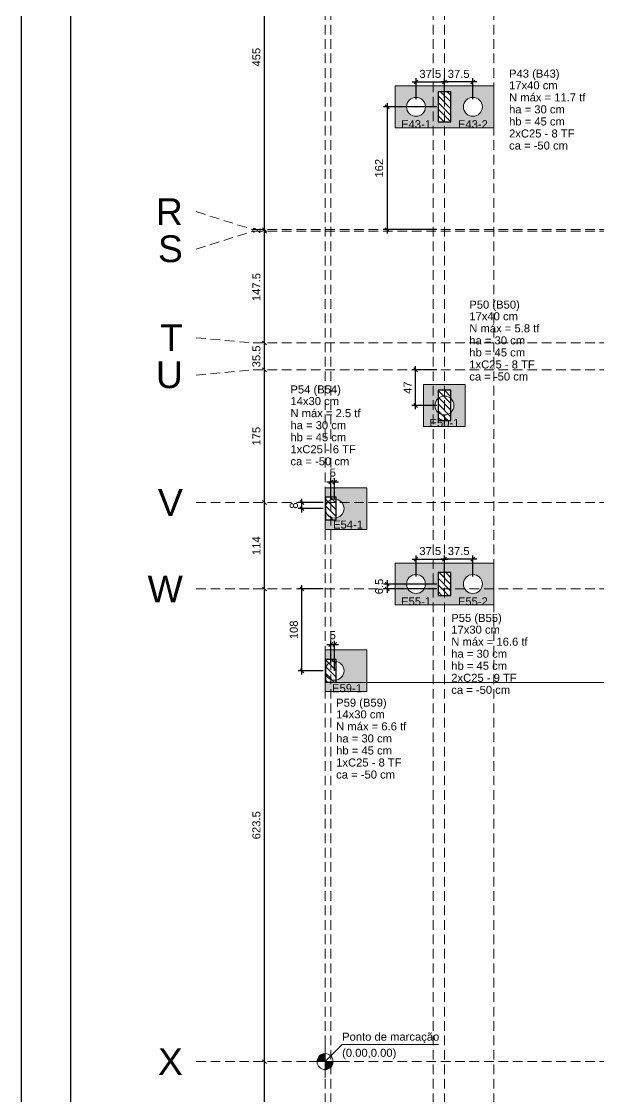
# Model space of a CAD drawing. Header units: millimetres. Extents: x -34 to 951, y -76 to 463.
# Drawn here: x -34.08 to -18.86, y -54.85 to -26.48 of the extents above; entities that cross this region are included whole.
import ezdxf

# ---------------------------------------------------------------- set-up
doc = ezdxf.new("R2010")
doc.units = ezdxf.units.MM
doc.header["$MEASUREMENT"] = 0
doc.linetypes.add('DASHED', pattern=[1.905, 1.27, -0.635])
doc.linetypes.add('NULL', pattern=[0])
for name, color, linetype, lineweight in [('LC-Cotas', 7, 'Continuous', 5), ('LC-Eixos', 7, 'DASHED', 5), ('LC-Estacas dos blocos', 252, 'Continuous', 5), ('LC-Hachuras dos blocos', 43, 'Continuous', 5), ('LC-Hachuras dos pilares', 9, 'Continuous', 5), ('LC-Seção das fundações', 7, 'Continuous', 5), ('LC-Seção dos pilares', 4, 'Continuous', 30), ('LC-Textos', 7, 'Continuous', 20)]:
    doc.layers.add(name, color=color, linetype=linetype, lineweight=lineweight)
doc.styles.add('Arial', font='arial.ttf')
doc.dimstyles.new('UM_50.000000', dxfattribs={"dimtxt": 0.18, "dimasz": 0.1, "dimexe": 0.1, "dimexo": 0.2, "dimgap": 0, "dimtad": 1, "dimtih": 1, "dimtoh": 1, "dimdec": 1, "dimlfac": 50, "dimzin": 0, "dimdsep": 46, "dimtxsty": 'Standard', "dimcen": 0.09, "dimdle": 0.1, "dimadec": 1, "dimazin": 2, "dimtfac": 1, "dimtdec": 4, "dimtofl": 0, "dimtmove": 0, "dimatfit": 3, "dimfxl": 1, "dimtolj": 1, "dimarcsym": 0})
pattern_1 = [(135, (-26.0734, -53.92581), (-0.08838835, -0.08838835), [])]

# ---------------------------------------------------------------- blocks, each defined once
blk = doc.blocks.new('_Oblique')
at = {"color": 0, "linetype": 'ByBlock', "lineweight": -2}
blk.add_line((-0.5, -0.5), (0.5, 0.5), dxfattribs=at)
blk = doc.blocks.new('*D25')
at = {"layer": 'Defpoints', "color": 0, "transparency": 16777216}
for p in [(-22.923, -28.736), (-24.435, -31.976), (-22.923, -31.976)]:
    blk.add_point(p, dxfattribs=at)
at = {"layer": 'LC-Cotas', "color": 0, "lineweight": -2, "transparency": 16777216}
for p, q in [((-24.435, -28.636), (-24.435, -32.076)), ((-23.123, -28.736), (-24.535, -28.736)), ((-23.123, -31.976), (-24.535, -31.976))]:
    blk.add_line(p, q, dxfattribs=at)
at = {"layer": 'LC-Cotas', "color": 0, "lineweight": -2, "transparency": 16777216, "xscale": 0.1, "yscale": 0.1, "zscale": 0.1}
for p, rotation in [((-24.435, -28.736), 90), ((-24.435, -31.976), 270)]:
    blk.add_blockref('_Oblique', p, dxfattribs=dict(at, rotation=rotation))
at = {"layer": 'LC-Cotas', "color": 7, "transparency": 16777216, "insert": (-24.647, -30.356), "char_height": 0.2118, "attachment_point": 5, "rotation": 90, "style": 'Arial'}
blk.add_mtext('\\A1;162', dxfattribs=at)
blk = doc.blocks.new('*D30')
at = {"layer": 'Defpoints', "color": 0, "transparency": 16777216}
for p in [(-23.685, -35.676), (-22.923, -35.676), (-22.923, -36.616)]:
    blk.add_point(p, dxfattribs=at)
at = {"layer": 'LC-Cotas', "color": 0, "lineweight": -2, "transparency": 16777216}
for p, q in [((-23.123, -35.676), (-23.785, -35.676)), ((-23.685, -36.716), (-23.685, -35.576)), ((-23.123, -36.616), (-23.785, -36.616))]:
    blk.add_line(p, q, dxfattribs=at)
at = {"layer": 'LC-Cotas', "color": 0, "lineweight": -2, "transparency": 16777216, "xscale": 0.1, "yscale": 0.1, "zscale": 0.1}
for p, rotation in [((-23.685, -35.676), 90), ((-23.685, -36.616), 270)]:
    blk.add_blockref('_Oblique', p, dxfattribs=dict(at, rotation=rotation))
at = {"layer": 'LC-Cotas', "color": 7, "transparency": 16777216, "insert": (-23.897, -36.146), "char_height": 0.2118, "attachment_point": 5, "rotation": 90, "style": 'Arial'}
blk.add_mtext('\\A1;47', dxfattribs=at)
blk = doc.blocks.new('*D33')
at = {"layer": 'Defpoints', "color": 0, "transparency": 16777216}
for p in [(-26.685, -39.176), (-25.923, -39.176), (-25.923, -39.336)]:
    blk.add_point(p, dxfattribs=at)
at = {"layer": 'LC-Cotas', "color": 0, "lineweight": -2, "transparency": 16777216}
for p, q in [((-26.685, -39.436), (-26.685, -39.076)), ((-26.123, -39.176), (-26.785, -39.176)), ((-26.123, -39.336), (-26.785, -39.336))]:
    blk.add_line(p, q, dxfattribs=at)
at = {"layer": 'LC-Cotas', "color": 0, "lineweight": -2, "transparency": 16777216, "xscale": 0.1, "yscale": 0.1, "zscale": 0.1}
for p, rotation in [((-26.685, -39.176), 90), ((-26.685, -39.336), 270)]:
    blk.add_blockref('_Oblique', p, dxfattribs=dict(at, rotation=rotation))
at = {"layer": 'LC-Cotas', "color": 7, "transparency": 16777216, "insert": (-26.897, -39.256), "char_height": 0.2118, "attachment_point": 5, "rotation": 90, "style": 'Arial'}
blk.add_mtext('\\A1;8', dxfattribs=at)
blk = doc.blocks.new('*D34')
at = {"layer": 'Defpoints', "color": 0, "transparency": 16777216}
for p in [(-22.923, -41.326), (-24.435, -41.456), (-22.923, -41.456)]:
    blk.add_point(p, dxfattribs=at)
at = {"layer": 'LC-Cotas', "color": 0, "lineweight": -2, "transparency": 16777216}
for p, q in [((-23.123, -41.326), (-24.535, -41.326)), ((-24.435, -41.226), (-24.435, -41.556)), ((-23.123, -41.456), (-24.535, -41.456))]:
    blk.add_line(p, q, dxfattribs=at)
at = {"layer": 'LC-Cotas', "color": 0, "lineweight": -2, "transparency": 16777216, "xscale": 0.1, "yscale": 0.1, "zscale": 0.1}
for p, rotation in [((-24.435, -41.326), 90), ((-24.435, -41.456), 270)]:
    blk.add_blockref('_Oblique', p, dxfattribs=dict(at, rotation=rotation))
at = {"layer": 'LC-Cotas', "color": 7, "transparency": 16777216, "insert": (-24.647, -41.391), "char_height": 0.2118, "attachment_point": 5, "rotation": 90, "style": 'Arial'}
blk.add_mtext('\\A1;6.5', dxfattribs=at)
blk = doc.blocks.new('*D37')
at = {"layer": 'Defpoints', "color": 0, "transparency": 16777216}
for p in [(-26.685, -41.456), (-25.923, -41.456), (-25.923, -43.616)]:
    blk.add_point(p, dxfattribs=at)
at = {"layer": 'LC-Cotas', "color": 0, "lineweight": -2, "transparency": 16777216}
for p, q in [((-26.685, -43.716), (-26.685, -41.356)), ((-26.123, -41.456), (-26.785, -41.456)), ((-26.123, -43.616), (-26.785, -43.616))]:
    blk.add_line(p, q, dxfattribs=at)
at = {"layer": 'LC-Cotas', "color": 0, "lineweight": -2, "transparency": 16777216, "xscale": 0.1, "yscale": 0.1, "zscale": 0.1}
for p, rotation in [((-26.685, -41.456), 90), ((-26.685, -43.616), 270)]:
    blk.add_blockref('_Oblique', p, dxfattribs=dict(at, rotation=rotation))
at = {"layer": 'LC-Cotas', "color": 7, "transparency": 16777216, "insert": (-26.897, -42.536), "char_height": 0.2118, "attachment_point": 5, "rotation": 90, "style": 'Arial'}
blk.add_mtext('\\A1;108', dxfattribs=at)
blk = doc.blocks.new('*D65')
at = {"layer": 'Defpoints', "color": 0, "transparency": 16777216}
for p in [(-27.673, -53.926), (-27.673, -53.926), (-27.673, -61.926)]:
    blk.add_point(p, dxfattribs=at)
at = {"layer": 'LC-Cotas', "color": 0, "lineweight": -2, "transparency": 16777216}
blk.add_line((-27.673, -62.026), (-27.673, -53.826), dxfattribs=at)
at = {"layer": 'LC-Cotas', "color": 0, "lineweight": -2, "transparency": 16777216, "xscale": 0.1, "yscale": 0.1, "zscale": 0.1}
for p, rotation in [((-27.673, -53.926), 90), ((-27.673, -61.926), 270)]:
    blk.add_blockref('_Oblique', p, dxfattribs=dict(at, rotation=rotation))
at = {"layer": 'LC-Cotas', "color": 7, "transparency": 16777216, "insert": (-27.885, -57.926), "char_height": 0.2118, "attachment_point": 5, "rotation": 90, "style": 'Arial'}
blk.add_mtext('\\A1;400', dxfattribs=at)
blk = doc.blocks.new('*D66')
at = {"layer": 'Defpoints', "color": 0, "transparency": 16777216}
for p in [(-27.673, -41.456), (-27.673, -41.456), (-27.673, -53.926)]:
    blk.add_point(p, dxfattribs=at)
at = {"layer": 'LC-Cotas', "color": 0, "lineweight": -2, "transparency": 16777216}
blk.add_line((-27.673, -54.026), (-27.673, -41.356), dxfattribs=at)
at = {"layer": 'LC-Cotas', "color": 0, "lineweight": -2, "transparency": 16777216, "xscale": 0.1, "yscale": 0.1, "zscale": 0.1}
for p, rotation in [((-27.673, -41.456), 90), ((-27.673, -53.926), 270)]:
    blk.add_blockref('_Oblique', p, dxfattribs=dict(at, rotation=rotation))
at = {"layer": 'LC-Cotas', "color": 7, "transparency": 16777216, "insert": (-27.885, -47.691), "char_height": 0.2118, "attachment_point": 5, "rotation": 90, "style": 'Arial'}
blk.add_mtext('\\A1;623.5', dxfattribs=at)
blk = doc.blocks.new('*D67')
at = {"layer": 'Defpoints', "color": 0, "transparency": 16777216}
for p in [(-27.673, -39.176), (-27.673, -39.176), (-27.673, -41.456)]:
    blk.add_point(p, dxfattribs=at)
at = {"layer": 'LC-Cotas', "color": 0, "lineweight": -2, "transparency": 16777216}
blk.add_line((-27.673, -41.556), (-27.673, -39.076), dxfattribs=at)
at = {"layer": 'LC-Cotas', "color": 0, "lineweight": -2, "transparency": 16777216, "xscale": 0.1, "yscale": 0.1, "zscale": 0.1}
for p, rotation in [((-27.673, -39.176), 90), ((-27.673, -41.456), 270)]:
    blk.add_blockref('_Oblique', p, dxfattribs=dict(at, rotation=rotation))
at = {"layer": 'LC-Cotas', "color": 7, "transparency": 16777216, "insert": (-27.885, -40.316), "char_height": 0.2118, "attachment_point": 5, "rotation": 90, "style": 'Arial'}
blk.add_mtext('\\A1;114', dxfattribs=at)
blk = doc.blocks.new('*D68')
at = {"layer": 'Defpoints', "color": 0, "transparency": 16777216}
for p in [(-27.673, -35.676), (-27.673, -35.676), (-27.673, -39.176)]:
    blk.add_point(p, dxfattribs=at)
at = {"layer": 'LC-Cotas', "color": 0, "lineweight": -2, "transparency": 16777216}
blk.add_line((-27.673, -39.276), (-27.673, -35.576), dxfattribs=at)
at = {"layer": 'LC-Cotas', "color": 0, "lineweight": -2, "transparency": 16777216, "xscale": 0.1, "yscale": 0.1, "zscale": 0.1}
for p, rotation in [((-27.673, -35.676), 90), ((-27.673, -39.176), 270)]:
    blk.add_blockref('_Oblique', p, dxfattribs=dict(at, rotation=rotation))
at = {"layer": 'LC-Cotas', "color": 7, "transparency": 16777216, "insert": (-27.885, -37.426), "char_height": 0.2118, "attachment_point": 5, "rotation": 90, "style": 'Arial'}
blk.add_mtext('\\A1;175', dxfattribs=at)
blk = doc.blocks.new('*D69')
at = {"layer": 'Defpoints', "color": 0, "transparency": 16777216}
for p in [(-27.673, -34.966), (-27.673, -34.966), (-27.673, -35.676)]:
    blk.add_point(p, dxfattribs=at)
at = {"layer": 'LC-Cotas', "color": 0, "lineweight": -2, "transparency": 16777216}
blk.add_line((-27.673, -35.776), (-27.673, -34.866), dxfattribs=at)
at = {"layer": 'LC-Cotas', "color": 0, "lineweight": -2, "transparency": 16777216, "xscale": 0.1, "yscale": 0.1, "zscale": 0.1}
for p, rotation in [((-27.673, -34.966), 90), ((-27.673, -35.676), 270)]:
    blk.add_blockref('_Oblique', p, dxfattribs=dict(at, rotation=rotation))
at = {"layer": 'LC-Cotas', "color": 7, "transparency": 16777216, "insert": (-27.885, -35.321), "char_height": 0.2118, "attachment_point": 5, "rotation": 90, "style": 'Arial'}
blk.add_mtext('\\A1;35.5', dxfattribs=at)
blk = doc.blocks.new('*D70')
at = {"layer": 'Defpoints', "color": 0, "transparency": 16777216}
for p in [(-27.673, -32.016), (-27.673, -32.016), (-27.673, -34.966)]:
    blk.add_point(p, dxfattribs=at)
at = {"layer": 'LC-Cotas', "color": 0, "lineweight": -2, "transparency": 16777216}
blk.add_line((-27.673, -35.066), (-27.673, -31.916), dxfattribs=at)
at = {"layer": 'LC-Cotas', "color": 0, "lineweight": -2, "transparency": 16777216, "xscale": 0.1, "yscale": 0.1, "zscale": 0.1}
for p, rotation in [((-27.673, -32.016), 90), ((-27.673, -34.966), 270)]:
    blk.add_blockref('_Oblique', p, dxfattribs=dict(at, rotation=rotation))
at = {"layer": 'LC-Cotas', "color": 7, "transparency": 16777216, "insert": (-27.885, -33.491), "char_height": 0.2118, "attachment_point": 5, "rotation": 90, "style": 'Arial'}
blk.add_mtext('\\A1;147.5', dxfattribs=at)
blk = doc.blocks.new('*D71')
at = {"layer": 'Defpoints', "color": 0, "transparency": 16777216}
for p in [(-27.673, -31.976), (-27.673, -31.976), (-27.673, -32.016)]:
    blk.add_point(p, dxfattribs=at)
at = {"layer": 'LC-Cotas', "color": 0, "lineweight": -2, "transparency": 16777216}
blk.add_line((-27.673, -32.116), (-27.673, -31.876), dxfattribs=at)
at = {"layer": 'LC-Cotas', "color": 0, "lineweight": -2, "transparency": 16777216, "xscale": 0.1, "yscale": 0.1, "zscale": 0.1}
for p, rotation in [((-27.673, -31.976), 90), ((-27.673, -32.016), 270)]:
    blk.add_blockref('_Oblique', p, dxfattribs=dict(at, rotation=rotation))
at = {"layer": 'LC-Cotas', "color": 7, "transparency": 16777216, "insert": (-27.885, -31.996), "char_height": 0.2118, "attachment_point": 5, "rotation": 90, "style": 'Arial'}
blk.add_mtext('\\A1;2', dxfattribs=at)
blk = doc.blocks.new('*D72')
at = {"layer": 'Defpoints', "color": 0, "transparency": 16777216}
for p in [(-27.673, -22.876), (-27.673, -22.876), (-27.673, -31.976)]:
    blk.add_point(p, dxfattribs=at)
at = {"layer": 'LC-Cotas', "color": 0, "lineweight": -2, "transparency": 16777216}
blk.add_line((-27.673, -32.076), (-27.673, -22.776), dxfattribs=at)
at = {"layer": 'LC-Cotas', "color": 0, "lineweight": -2, "transparency": 16777216, "xscale": 0.1, "yscale": 0.1, "zscale": 0.1}
for p, rotation in [((-27.673, -22.876), 90), ((-27.673, -31.976), 270)]:
    blk.add_blockref('_Oblique', p, dxfattribs=dict(at, rotation=rotation))
at = {"layer": 'LC-Cotas', "color": 7, "transparency": 16777216, "insert": (-27.885, -27.426), "char_height": 0.2118, "attachment_point": 5, "rotation": 90, "style": 'Arial'}
blk.add_mtext('\\A1;455', dxfattribs=at)
blk = doc.blocks.new('*D148')
at = {"layer": 'Defpoints', "color": 0, "transparency": 16777216}
for p in [(-22.923, -28.08), (-23.673, -28.736), (-22.923, -28.736)]:
    blk.add_point(p, dxfattribs=at)
at = {"layer": 'LC-Cotas', "color": 0, "lineweight": -2, "transparency": 16777216}
for p, q in [((-23.673, -28.536), (-23.673, -27.98)), ((-22.923, -28.536), (-22.923, -27.98)), ((-23.773, -28.08), (-22.823, -28.08))]:
    blk.add_line(p, q, dxfattribs=at)
at = {"layer": 'LC-Cotas', "color": 0, "lineweight": -2, "transparency": 16777216, "xscale": 0.1, "yscale": 0.1, "zscale": 0.1, "rotation": 180}
blk.add_blockref('_Oblique', (-23.673, -28.08), dxfattribs=at)
at = {"layer": 'LC-Cotas', "color": 0, "lineweight": -2, "transparency": 16777216, "xscale": 0.1, "yscale": 0.1, "zscale": 0.1}
blk.add_blockref('_Oblique', (-22.923, -28.08), dxfattribs=at)
at = {"layer": 'LC-Cotas', "color": 7, "transparency": 16777216, "insert": (-23.298, -27.868), "char_height": 0.2118, "attachment_point": 5, "rotation": 0.0057, "style": 'Arial'}
blk.add_mtext('\\A1;37.5', dxfattribs=at)
blk = doc.blocks.new('*D149')
at = {"layer": 'Defpoints', "color": 0, "transparency": 16777216}
for p in [(-22.923, -28.08), (-22.923, -28.736), (-22.173, -28.736)]:
    blk.add_point(p, dxfattribs=at)
at = {"layer": 'LC-Cotas', "color": 0, "lineweight": -2, "transparency": 16777216}
for p, q in [((-22.923, -28.536), (-22.923, -27.98)), ((-22.173, -28.536), (-22.173, -27.98)), ((-22.073, -28.08), (-23.023, -28.08))]:
    blk.add_line(p, q, dxfattribs=at)
at = {"layer": 'LC-Cotas', "color": 0, "lineweight": -2, "transparency": 16777216, "xscale": 0.1, "yscale": 0.1, "zscale": 0.1, "rotation": 180}
blk.add_blockref('_Oblique', (-22.923, -28.08), dxfattribs=at)
at = {"layer": 'LC-Cotas', "color": 0, "lineweight": -2, "transparency": 16777216, "xscale": 0.1, "yscale": 0.1, "zscale": 0.1}
blk.add_blockref('_Oblique', (-22.173, -28.08), dxfattribs=at)
at = {"layer": 'LC-Cotas', "color": 7, "transparency": 16777216, "insert": (-22.548, -27.868), "char_height": 0.2118, "attachment_point": 5, "rotation": 0.0057, "style": 'Arial'}
blk.add_mtext('\\A1;37.5', dxfattribs=at)
blk = doc.blocks.new('*D162')
at = {"layer": 'Defpoints', "color": 0, "transparency": 16777216}
for p in [(-22.923, -40.67), (-23.673, -41.326), (-22.923, -41.326)]:
    blk.add_point(p, dxfattribs=at)
at = {"layer": 'LC-Cotas', "color": 0, "lineweight": -2, "transparency": 16777216}
for p, q in [((-23.773, -40.67), (-22.823, -40.67)), ((-23.673, -41.126), (-23.673, -40.57)), ((-22.923, -41.126), (-22.923, -40.57))]:
    blk.add_line(p, q, dxfattribs=at)
at = {"layer": 'LC-Cotas', "color": 0, "lineweight": -2, "transparency": 16777216, "xscale": 0.1, "yscale": 0.1, "zscale": 0.1, "rotation": 180}
blk.add_blockref('_Oblique', (-23.673, -40.67), dxfattribs=at)
at = {"layer": 'LC-Cotas', "color": 0, "lineweight": -2, "transparency": 16777216, "xscale": 0.1, "yscale": 0.1, "zscale": 0.1}
blk.add_blockref('_Oblique', (-22.923, -40.67), dxfattribs=at)
at = {"layer": 'LC-Cotas', "color": 7, "transparency": 16777216, "insert": (-23.298, -40.458), "char_height": 0.2118, "attachment_point": 5, "rotation": 0.0057, "style": 'Arial'}
blk.add_mtext('\\A1;37.5', dxfattribs=at)
blk = doc.blocks.new('*D163')
at = {"layer": 'Defpoints', "color": 0, "transparency": 16777216}
for p in [(-22.923, -40.67), (-22.923, -41.326), (-22.173, -41.326)]:
    blk.add_point(p, dxfattribs=at)
at = {"layer": 'LC-Cotas', "color": 0, "lineweight": -2, "transparency": 16777216}
for p, q in [((-22.073, -40.67), (-23.023, -40.67)), ((-22.923, -41.126), (-22.923, -40.57)), ((-22.173, -41.126), (-22.173, -40.57))]:
    blk.add_line(p, q, dxfattribs=at)
at = {"layer": 'LC-Cotas', "color": 0, "lineweight": -2, "transparency": 16777216, "xscale": 0.1, "yscale": 0.1, "zscale": 0.1, "rotation": 180}
blk.add_blockref('_Oblique', (-22.923, -40.67), dxfattribs=at)
at = {"layer": 'LC-Cotas', "color": 0, "lineweight": -2, "transparency": 16777216, "xscale": 0.1, "yscale": 0.1, "zscale": 0.1}
blk.add_blockref('_Oblique', (-22.173, -40.67), dxfattribs=at)
at = {"layer": 'LC-Cotas', "color": 7, "transparency": 16777216, "insert": (-22.548, -40.458), "char_height": 0.2118, "attachment_point": 5, "rotation": 0.0057, "style": 'Arial'}
blk.add_mtext('\\A1;37.5', dxfattribs=at)
blk = doc.blocks.new('*D170')
at = {"layer": 'Defpoints', "color": 0, "transparency": 16777216}
for p in [(-25.823, -42.922), (-25.923, -43.578), (-25.823, -43.578)]:
    blk.add_point(p, dxfattribs=at)
at = {"layer": 'LC-Cotas', "color": 0, "lineweight": -2, "transparency": 16777216}
for p, q in [((-25.923, -43.378), (-25.923, -42.822)), ((-25.823, -43.378), (-25.823, -42.822)), ((-26.023, -42.922), (-25.723, -42.922))]:
    blk.add_line(p, q, dxfattribs=at)
at = {"layer": 'LC-Cotas', "color": 0, "lineweight": -2, "transparency": 16777216, "xscale": 0.1, "yscale": 0.1, "zscale": 0.1, "rotation": 180}
blk.add_blockref('_Oblique', (-25.923, -42.922), dxfattribs=at)
at = {"layer": 'LC-Cotas', "color": 0, "lineweight": -2, "transparency": 16777216, "xscale": 0.1, "yscale": 0.1, "zscale": 0.1}
blk.add_blockref('_Oblique', (-25.823, -42.922), dxfattribs=at)
at = {"layer": 'LC-Cotas', "color": 7, "transparency": 16777216, "insert": (-25.871, -42.677), "char_height": 0.2118, "attachment_point": 5, "rotation": 0.0057, "style": 'Arial'}
blk.add_mtext('\\A1;5', dxfattribs=at)
blk = doc.blocks.new('*D171')
at = {"layer": 'Defpoints', "color": 0, "transparency": 16777216}
for p in [(-25.823, -38.632), (-25.923, -39.288), (-25.823, -39.288)]:
    blk.add_point(p, dxfattribs=at)
at = {"layer": 'LC-Cotas', "color": 0, "lineweight": -2, "transparency": 16777216}
for p, q in [((-25.923, -39.088), (-25.923, -38.532)), ((-25.823, -39.088), (-25.823, -38.532)), ((-26.023, -38.632), (-25.723, -38.632))]:
    blk.add_line(p, q, dxfattribs=at)
at = {"layer": 'LC-Cotas', "color": 0, "lineweight": -2, "transparency": 16777216, "xscale": 0.1, "yscale": 0.1, "zscale": 0.1, "rotation": 180}
blk.add_blockref('_Oblique', (-25.923, -38.632), dxfattribs=at)
at = {"layer": 'LC-Cotas', "color": 0, "lineweight": -2, "transparency": 16777216, "xscale": 0.1, "yscale": 0.1, "zscale": 0.1}
blk.add_blockref('_Oblique', (-25.823, -38.632), dxfattribs=at)
at = {"layer": 'LC-Cotas', "color": 7, "transparency": 16777216, "insert": (-25.871, -38.387), "char_height": 0.2118, "attachment_point": 5, "rotation": 0.0057, "style": 'Arial'}
blk.add_mtext('\\A1;5', dxfattribs=at)

msp = doc.modelspace()

# ---------------------------------------------------------------- hatches: boundary and pattern name
h = msp.add_hatch(color=43)
h.dxf.hatch_style = 1
h.paths.add_polyline_path([(-24.9734, -39.1758), (-25.6313, -39.1758, -0.1753905), (-25.5734, -39.3358, -0.3678942), (-25.7834, -39.5826), (-25.7834, -39.6358), (-25.9234, -39.6358), (-25.9234, -39.8858), (-24.9734, -39.8858)])
h.paths.add_polyline_path([(-25.9234, -39.6358), (-26.0634, -39.6358), (-26.0634, -39.4058, -0.0710678), (-26.0734, -39.3358), (-26.0734, -39.8858), (-25.9234, -39.8858)])
h.paths.add_polyline_path([(-25.9234, -38.7858), (-26.0734, -38.7858), (-26.0734, -39.1758), (-26.0634, -39.1758), (-26.0634, -39.0358), (-25.9234, -39.0358)])
h.paths.add_polyline_path([(-24.9734, -38.7858), (-25.9234, -38.7858), (-25.9234, -39.0358), (-25.7834, -39.0358), (-25.7834, -39.089, -0.1808352), (-25.6313, -39.1758), (-24.9734, -39.1758)])
h.paths.add_polyline_path([(-26.0634, -39.1758), (-26.0734, -39.1758), (-26.0734, -39.3358, -0.0710678), (-26.0634, -39.2658)])
h = msp.add_hatch(color=43)
h.dxf.hatch_style = 1
h.paths.add_polyline_path([(-24.9734, -43.0658), (-25.8234, -43.0658), (-25.8234, -43.3158), (-25.7834, -43.3158), (-25.7834, -43.369, -0.3678942), (-25.5734, -43.6158, -0.3678942), (-25.7834, -43.8626), (-25.7834, -43.9158), (-25.9234, -43.9158), (-25.9234, -43.9258), (-24.9734, -43.9258)])
h.paths.add_polyline_path([(-25.9234, -43.0658), (-26.0734, -43.0658), (-26.0734, -43.6158, -0.0710678), (-26.0634, -43.5458), (-26.0634, -43.3158), (-25.9234, -43.3158)])
h.paths.add_polyline_path([(-25.8234, -43.0658), (-25.9234, -43.0658), (-25.9234, -43.3158), (-25.8234, -43.3158)], flags=17)
h.paths.add_polyline_path([(-24.9734, -43.9258), (-25.9234, -43.9258), (-25.9234, -44.1658), (-24.9734, -44.1658)])
h.paths.add_polyline_path([(-25.9234, -43.9258), (-26.0734, -43.9258), (-26.0734, -44.1658), (-25.9234, -44.1658)])
h.paths.add_polyline_path([(-26.0634, -43.6858, -0.0710678), (-26.0734, -43.6158), (-26.0734, -43.9258), (-25.9234, -43.9258), (-25.9234, -43.9158), (-26.0634, -43.9158)])
at = {"layer": 'LC-Cotas', "linetype": 'Continuous', "ltscale": 0.2}
for points in [[(-26.0734, -53.9258), (-26.2852, -53.9258), (-26.278, -53.871), (-26.2568, -53.8199), (-26.2232, -53.776), (-26.1793, -53.7424), (-26.1282, -53.7212), (-26.0734, -53.714), (-26.0734, -53.9258)], [(-26.0734, -53.9258), (-25.8616, -53.9258), (-25.8688, -53.9806), (-25.89, -54.0317), (-25.9236, -54.0756), (-25.9675, -54.1092), (-26.0186, -54.1304), (-26.0734, -54.1376), (-26.0734, -53.9258)]]:
    msp.add_hatch(color=7, dxfattribs=at).paths.add_polyline_path(points)
at = {"layer": 'LC-Hachuras dos blocos', "linetype": 'Continuous', "ltscale": 0.2}
h = msp.add_hatch(color=43, dxfattribs=at)
h.paths.add_polyline_path([(-24.2234, -28.1858), (-24.2234, -29.2858), (-21.6234, -29.2858), (-21.6234, -28.1858), (-24.2234, -28.1858)])
h.paths.add_polyline_path([(-22.7534, -28.3358), (-23.0934, -28.3358), (-23.0934, -29.1358), (-22.7534, -29.1358), (-22.7534, -28.3358)], flags=0)
h.paths.add_polyline_path([(-23.6087, -28.9773), (-23.5484, -28.9523), (-23.4966, -28.9126), (-23.4569, -28.8608), (-23.4319, -28.8005), (-23.4234, -28.7358), (-23.4319, -28.6711), (-23.4569, -28.6108), (-23.4966, -28.559), (-23.5484, -28.5193), (-23.6087, -28.4943), (-23.6734, -28.4858), (-23.7381, -28.4943), (-23.7984, -28.5193), (-23.8502, -28.559), (-23.8899, -28.6108), (-23.9149, -28.6711), (-23.9234, -28.7358), (-23.9149, -28.8005), (-23.8899, -28.8608), (-23.8502, -28.9126), (-23.7984, -28.9523), (-23.7381, -28.9773), (-23.6734, -28.9858), (-23.6087, -28.9773)], flags=0)
h.paths.add_polyline_path([(-22.1087, -28.9773), (-22.0484, -28.9523), (-21.9966, -28.9126), (-21.9569, -28.8608), (-21.9319, -28.8005), (-21.9234, -28.7358), (-21.9319, -28.6711), (-21.9569, -28.6108), (-21.9966, -28.559), (-22.0484, -28.5193), (-22.1087, -28.4943), (-22.1734, -28.4858), (-22.2381, -28.4943), (-22.2984, -28.5193), (-22.3502, -28.559), (-22.3899, -28.6108), (-22.4149, -28.6711), (-22.4234, -28.7358), (-22.4149, -28.8005), (-22.3899, -28.8608), (-22.3502, -28.9126), (-22.2984, -28.9523), (-22.2381, -28.9773), (-22.1734, -28.9858), (-22.1087, -28.9773)], flags=0)
h = msp.add_hatch(color=43, dxfattribs=at)
h.paths.add_polyline_path([(-23.4734, -36.0658), (-23.4734, -37.1658), (-22.3734, -37.1658), (-22.3734, -36.0658), (-23.4734, -36.0658)])
h.paths.add_polyline_path([(-22.7534, -36.7978), (-22.7466, -36.7926), (-22.7069, -36.7408), (-22.6819, -36.6805), (-22.6734, -36.6158), (-22.6819, -36.5511), (-22.7069, -36.4908), (-22.7466, -36.439), (-22.7534, -36.4338), (-22.7534, -36.2158), (-23.0934, -36.2158), (-23.0934, -36.4338), (-23.1002, -36.439), (-23.1399, -36.4908), (-23.1649, -36.5511), (-23.1734, -36.6158), (-23.1649, -36.6805), (-23.1399, -36.7408), (-23.1002, -36.7926), (-23.0934, -36.7978), (-23.0934, -37.0158), (-22.7534, -37.0158), (-22.7534, -36.7978)], flags=0)
h = msp.add_hatch(color=43, dxfattribs=at)
h.paths.add_polyline_path([(-24.2234, -40.7758), (-24.2234, -41.8758), (-21.6234, -41.8758), (-21.6234, -40.7758), (-24.2234, -40.7758)])
h.paths.add_polyline_path([(-22.7534, -41.0258), (-23.0934, -41.0258), (-23.0934, -41.6258), (-22.7534, -41.6258), (-22.7534, -41.0258)], flags=0)
h.paths.add_polyline_path([(-23.6087, -41.5673), (-23.5484, -41.5423), (-23.4966, -41.5026), (-23.4569, -41.4508), (-23.4319, -41.3905), (-23.4234, -41.3258), (-23.4319, -41.2611), (-23.4569, -41.2008), (-23.4966, -41.149), (-23.5484, -41.1093), (-23.6087, -41.0843), (-23.6734, -41.0758), (-23.7381, -41.0843), (-23.7984, -41.1093), (-23.8502, -41.149), (-23.8899, -41.2008), (-23.9149, -41.2611), (-23.9234, -41.3258), (-23.9149, -41.3905), (-23.8899, -41.4508), (-23.8502, -41.5026), (-23.7984, -41.5423), (-23.7381, -41.5673), (-23.6734, -41.5758), (-23.6087, -41.5673)], flags=0)
h.paths.add_polyline_path([(-22.1087, -41.5673), (-22.0484, -41.5423), (-21.9966, -41.5026), (-21.9569, -41.4508), (-21.9319, -41.3905), (-21.9234, -41.3258), (-21.9319, -41.2611), (-21.9569, -41.2008), (-21.9966, -41.149), (-22.0484, -41.1093), (-22.1087, -41.0843), (-22.1734, -41.0758), (-22.2381, -41.0843), (-22.2984, -41.1093), (-22.3502, -41.149), (-22.3899, -41.2008), (-22.4149, -41.2611), (-22.4234, -41.3258), (-22.4149, -41.3905), (-22.3899, -41.4508), (-22.3502, -41.5026), (-22.2984, -41.5423), (-22.2381, -41.5673), (-22.1734, -41.5758), (-22.1087, -41.5673)], flags=0)
at = {"layer": 'LC-Hachuras dos pilares', "linetype": 'Continuous', "ltscale": 0.2}
h = msp.add_hatch(dxfattribs=at)
h.set_pattern_fill('ANSI31', color=9, angle=90, style=0)
h.set_pattern_definition(pattern_1)
h.paths.add_polyline_path([(-23.0934, -29.1358), (-22.7534, -29.1358), (-22.7534, -28.3358), (-23.0934, -28.3358), (-23.0934, -29.1358)])
h = msp.add_hatch(dxfattribs=at)
h.set_pattern_fill('ANSI31', color=9, angle=90, style=0)
h.set_pattern_definition(pattern_1)
h.paths.add_polyline_path([(-23.0934, -37.0158), (-22.7534, -37.0158), (-22.7534, -36.2158), (-23.0934, -36.2158), (-23.0934, -37.0158)])
h = msp.add_hatch(dxfattribs=at)
h.set_pattern_fill('ANSI31', color=9, angle=90, style=0)
h.set_pattern_definition(pattern_1)
h.paths.add_polyline_path([(-26.0634, -39.6358), (-25.7834, -39.6358), (-25.7834, -39.0358), (-26.0634, -39.0358), (-26.0634, -39.6358)])
h = msp.add_hatch(dxfattribs=at)
h.set_pattern_fill('ANSI31', color=9, angle=90, style=0)
h.set_pattern_definition(pattern_1)
h.paths.add_polyline_path([(-23.0934, -41.6258), (-22.7534, -41.6258), (-22.7534, -41.0258), (-23.0934, -41.0258), (-23.0934, -41.6258)])
h = msp.add_hatch(dxfattribs=at)
h.set_pattern_fill('ANSI31', color=9, angle=90, style=0)
h.set_pattern_definition(pattern_1)
h.paths.add_polyline_path([(-26.0634, -43.9158), (-25.7834, -43.9158), (-25.7834, -43.3158), (-26.0634, -43.3158), (-26.0634, -43.9158)])

# ---------------------------------------------------------------- linework, layer by layer
at = {"color": 7}
for p, q in [((-34.0843, -76.3225), (-34.0843, 42.5775)), ((-32.7843, -74.0225), (-32.7843, 40.2775))]:
    msp.add_line(p, q, dxfattribs=at)
msp.add_line((-25.8234, -43.6158), (-25.8234, -42.8686))
at = {"layer": 'LC-Cotas'}
for p, q in [((-26.0734, -53.5022), (-26.0734, -54.3494)), ((-26.497, -53.9258), (-25.6498, -53.9258))]:
    msp.add_line(p, q, dxfattribs=at)
msp.add_lwpolyline([(-26.0734, -53.9258), (-25.6241, -53.4765), (-23.0825, -53.4765)], dxfattribs=at)
msp.add_circle((-26.0734, -53.9258), 0.2118, dxfattribs=at)
at = {"layer": 'LC-Eixos', "ltscale": 0.2}
for p, q in [((-26.0734, 30.1981), (-26.0734, -63.4258)), ((-25.9234, 30.1981), (-25.9234, -63.4258)), ((-23.2234, 30.1981), (-23.2234, -63.4258)), ((-22.9234, 30.1981), (-22.9234, -63.4258)), ((-21.6234, 30.1981), (-21.6234, -63.4258)), ((-29.4734, -31.5016), (-27.9734, -31.9758)), ((-29.4734, -32.49), (-27.9734, -32.0158)), ((-27.9734, -31.9758), (7.7872, -31.9758)), ((-27.9734, -32.0158), (7.7872, -32.0158)), ((-29.4734, -34.8266), (-27.9734, -34.9658)), ((-27.9734, -34.9658), (7.7872, -34.9658)), ((-29.4734, -35.815), (-27.9734, -35.6758)), ((-27.9734, -35.6758), (7.7872, -35.6758)), ((-29.4734, -39.1758), (-27.9734, -39.1758)), ((-27.9734, -39.1758), (7.7872, -39.1758)), ((-29.4734, -41.4558), (-27.9734, -41.4558)), ((-27.9734, -41.4558), (7.7872, -41.4558)), ((-29.4734, -53.9258), (-27.9734, -53.9258)), ((-27.9734, -53.9258), (7.7872, -53.9258))]:
    msp.add_line(p, q, dxfattribs=at)
at = {"layer": 'LC-Estacas dos blocos'}
for centre in [(-23.6734, -28.7358), (-22.1734, -28.7358), (-22.9234, -36.6158), (-25.8234, -39.3358), (-23.6734, -41.3258), (-22.1734, -41.3258), (-25.8234, -43.6158)]:
    msp.add_circle(centre, 0.25, dxfattribs=at)
at = {"layer": 'LC-Seção das fundações', "color": 1}
msp.add_line((3.9166, -43.9258), (-26.0734, -43.9258), dxfattribs=at)
at = {"layer": 'LC-Seção das fundações'}
for points in [[(-24.2234, -28.1858), (-24.2234, -29.2858), (-21.6234, -29.2858), (-21.6234, -28.1858), (-24.2234, -28.1858)], [(-23.4734, -36.0658), (-23.4734, -37.1658), (-22.3734, -37.1658), (-22.3734, -36.0658), (-23.4734, -36.0658)], [(-26.0734, -38.7858), (-26.0734, -39.8858), (-24.9734, -39.8858), (-24.9734, -38.7858), (-26.0734, -38.7858)], [(-24.2234, -40.7758), (-24.2234, -41.8758), (-21.6234, -41.8758), (-21.6234, -40.7758), (-24.2234, -40.7758)], [(-26.0734, -43.0658), (-26.0734, -44.1658), (-24.9734, -44.1658), (-24.9734, -43.0658), (-26.0734, -43.0658)]]:
    msp.add_lwpolyline(points, close=True, dxfattribs=at)
at = {"layer": 'LC-Seção dos pilares'}
for points in [[(-23.0934, -29.1358), (-22.7534, -29.1358), (-22.7534, -28.3358), (-23.0934, -28.3358), (-23.0934, -29.1358)], [(-23.0934, -37.0158), (-22.7534, -37.0158), (-22.7534, -36.2158), (-23.0934, -36.2158), (-23.0934, -37.0158)], [(-26.0634, -39.6358), (-25.7834, -39.6358), (-25.7834, -39.0358), (-26.0634, -39.0358), (-26.0634, -39.6358)], [(-23.0934, -41.6258), (-22.7534, -41.6258), (-22.7534, -41.0258), (-23.0934, -41.0258), (-23.0934, -41.6258)], [(-26.0634, -43.9158), (-25.7834, -43.9158), (-25.7834, -43.3158), (-26.0634, -43.3158), (-26.0634, -43.9158)]]:
    msp.add_lwpolyline(points, close=True, dxfattribs=at)

# ---------------------------------------------------------------- texts
at = {"layer": 'LC-Cotas', "linetype": 'NULL', "ltscale": 0.2, "char_height": 0.2118, "attachment_point": 7, "line_spacing_factor": 0.798, "style": 'Arial'}
for s, insert, width in [('Ponto de marcação', (-25.6244, -53.4408), 5.130984), ('(0.00,0.00)', (-25.6244, -53.8638), 2.860914)]:
    msp.add_mtext(s, dxfattribs=dict(at, insert=insert, width=width))
at = {"layer": 'LC-Textos', "linetype": 'NULL', "ltscale": 0.2, "line_spacing_factor": 0.798, "style": 'Arial'}
for s, insert, char_height, width, attachment_point in [('P43 (B43)', (-21.2184, -28.0288), 0.2118, 2.663966, 7), ('17x40 cm', (-21.2184, -28.2769), 0.2118, 2.565492, 7), ('N máx = 11.7 tf', (-21.2184, -28.5949), 0.2118, 4.028397, 7), ('ha = 30 cm', (-21.2184, -28.9119), 0.2118, 2.943568, 7), ('E43-1', (-23.6734, -29.3039), 0.2118, 1.578814, 8), ('E43-2', (-22.1734, -29.3039), 0.2118, 1.578814, 8), ('hb = 45 cm', (-21.2184, -29.2299), 0.2118, 2.943568, 7), ('2xC25 - 8 TF', (-21.2184, -29.5479), 0.2118, 3.452727, 7), ('ca = -50 cm', (-21.2184, -29.8659), 0.2118, 3.107584, 7), ('R', (-29.8264, -31.8548), 0.706, 1.424915, 9), ('S', (-29.8264, -32.8428), 0.706, 1.316216, 9), ('P50 (B50)', (-22.2674, -34.1238), 0.2118, 2.663966, 7), ('17x40 cm', (-22.2674, -34.3709), 0.2118, 2.565492, 7), ('T', (-29.8264, -35.1798), 0.706, 1.205366, 9), ('N máx = 5.8 tf', (-22.2674, -34.6889), 0.2118, 3.699397, 7), ('ha = 30 cm', (-22.2674, -35.0069), 0.2118, 2.943568, 7), ('hb = 45 cm', (-22.2674, -35.3249), 0.2118, 2.943568, 7), ('U', (-29.8264, -36.1678), 0.706, 1.424915, 9), ('1xC25 - 8 TF', (-22.2674, -35.6419), 0.2118, 3.452727, 7), ('ca = -50 cm', (-22.2674, -35.9599), 0.2118, 3.107584, 7), ('E50-1', (-22.9234, -37.1839), 0.2118, 1.578814, 8), ('V', (-29.8264, -39.5288), 0.706, 1.316216, 9), ('E54-1', (-25.4677, -39.8661), 0.2118, 1.578814, 8), ('W', (-29.8264, -41.8088), 0.706, 1.86186, 9), ('E55-1', (-23.6734, -41.8939), 0.2118, 1.578814, 8), ('E55-2', (-22.1734, -41.8939), 0.2118, 1.578814, 8), ('E59-1', (-25.4948, -44.1839), 0.2118, 1.578814, 8), ('P59 (B59)', (-25.7809, -44.626), 0.2118, 2.663966, 7), ('14x30 cm', (-25.7809, -44.8741), 0.2118, 2.565492, 7), ('N máx = 6.6 tf', (-25.7809, -45.1911), 0.2118, 3.699397, 7), ('ha = 30 cm', (-25.7809, -45.5091), 0.2118, 2.943568, 7), ('hb = 45 cm', (-25.7809, -45.8271), 0.2118, 2.943568, 7), ('1xC25 - 8 TF', (-25.7809, -46.1441), 0.2118, 3.452727, 7), ('ca = -50 cm', (-25.7809, -46.4621), 0.2118, 3.107584, 7), ('X', (-29.8264, -54.2788), 0.706, 1.316216, 9)]:
    msp.add_mtext(s, dxfattribs=dict(at, insert=insert, char_height=char_height, width=width, attachment_point=attachment_point))
at = {"layer": 'LC-Textos', "color": 5, "linetype": 'NULL', "ltscale": 0.2, "char_height": 0.2118, "attachment_point": 7, "line_spacing_factor": 0.798, "style": 'Arial'}
for s, insert, width in [('P54 (B54)', (-26.9878, -36.3613), 2.663966), ('14x30 cm', (-26.9878, -36.6084), 2.565492), ('N máx = 2.5 tf', (-26.9878, -36.9264), 3.699397), ('ha = 30 cm', (-26.9878, -37.2444), 2.943568), ('hb = 45 cm', (-26.9878, -37.5624), 2.943568), ('1xC25 - 6 TF', (-26.9878, -37.8794), 3.452727), ('ca = -50 cm', (-26.9878, -38.1974), 3.107584)]:
    msp.add_mtext(s, dxfattribs=dict(at, insert=insert, width=width))
at = {"layer": 'LC-Textos', "color": 1, "linetype": 'NULL', "ltscale": 0.2, "char_height": 0.2118, "attachment_point": 7, "line_spacing_factor": 0.798, "style": 'Arial'}
for s, insert, width in [('P55 (B55)', (-22.7431, -42.3908), 2.663966), ('17x30 cm', (-22.7431, -42.6389), 2.565492), ('N máx = 16.6 tf', (-22.7431, -42.9569), 4.028397), ('ha = 30 cm', (-22.7431, -43.2739), 2.943568), ('hb = 45 cm', (-22.7431, -43.5919), 2.943568), ('2xC25 - 9 TF', (-22.7431, -43.9099), 3.452727), ('ca = -50 cm', (-22.7431, -44.2279), 3.107584)]:
    msp.add_mtext(s, dxfattribs=dict(at, insert=insert, width=width))

# ---------------------------------------------------------------- dimensions: what is measured, and where the dimension line sits
at = {"layer": 'LC-Cotas'}
for base, p1, p2, angle, override, picture, middle, dimtype, turn in [((-27.6734, -22.8758), (-27.6734, -31.9758), (-27.6734, -22.8758), 90, {"dimtxt": 0.2118, "dimasz": 0.1, "dimexe": 0.1, "dimexo": 0.2, "dimtad": 1, "dimtih": 0, "dimtoh": 0, "dimdec": 1, "dimlfac": 50, "dimzin": 8, "dimtxsty": 'Arial', "dimblk": 'Oblique', "dimblk1": 'Oblique', "dimblk2": 'Oblique', "dimsah": 1, "dimdle": 0.1, "dimse1": 1, "dimse2": 1, "dimclrt": 7, "dimadec": 1, "dimazin": 3, "dimtmove": 2, "dimldrblk": 'Oblique'}, '*D72', (-27.8852, -27.4258), 160, 90), ((-22.9234, -28.0799), (-22.1734, -28.7358), (-22.9234, -28.7358), 180, {"dimtxt": 0.2118, "dimasz": 0.1, "dimexe": 0.1, "dimexo": 0.2, "dimtad": 1, "dimtih": 0, "dimtoh": 0, "dimdec": 1, "dimlfac": 50, "dimzin": 8, "dimtxsty": 'Arial', "dimblk": 'Oblique', "dimblk1": 'Oblique', "dimblk2": 'Oblique', "dimsah": 1, "dimdle": 0.1, "dimse1": 0, "dimse2": 0, "dimclrt": 7, "dimadec": 1, "dimazin": 3, "dimtmove": 2, "dimldrblk": 'Oblique'}, '*D149', (-22.5484, -27.8681), 161, 0.00573), ((-24.4352, -31.9758), (-22.9234, -28.7358), (-22.9234, -31.9758), 90, {"dimtxt": 0.2118, "dimasz": 0.1, "dimexe": 0.1, "dimexo": 0.2, "dimtad": 1, "dimtih": 0, "dimtoh": 0, "dimdec": 1, "dimlfac": 50, "dimzin": 8, "dimtxsty": 'Arial', "dimblk": 'Oblique', "dimblk1": 'Oblique', "dimblk2": 'Oblique', "dimsah": 1, "dimdle": 0.1, "dimse1": 0, "dimse2": 0, "dimclrt": 7, "dimadec": 1, "dimazin": 3, "dimtmove": 2, "dimldrblk": 'Oblique'}, '*D25', (-24.647, -30.3558), 160, 90), ((-27.6734, -31.9758), (-27.6734, -32.0158), (-27.6734, -31.9758), 90, {"dimtxt": 0.2118, "dimasz": 0.1, "dimexe": 0.1, "dimexo": 0.2, "dimtad": 1, "dimtih": 0, "dimtoh": 0, "dimdec": 1, "dimlfac": 50, "dimzin": 8, "dimtxsty": 'Arial', "dimblk": 'Oblique', "dimblk1": 'Oblique', "dimblk2": 'Oblique', "dimsah": 1, "dimdle": 0.1, "dimse1": 1, "dimse2": 1, "dimclrt": 7, "dimadec": 1, "dimazin": 3, "dimtmove": 2, "dimldrblk": 'Oblique'}, '*D71', (-27.8852, -31.9958), 160, 90), ((-27.6734, -32.0158), (-27.6734, -34.9658), (-27.6734, -32.0158), 90, {"dimtxt": 0.2118, "dimasz": 0.1, "dimexe": 0.1, "dimexo": 0.2, "dimtad": 1, "dimtih": 0, "dimtoh": 0, "dimdec": 1, "dimlfac": 50, "dimzin": 8, "dimtxsty": 'Arial', "dimblk": 'Oblique', "dimblk1": 'Oblique', "dimblk2": 'Oblique', "dimsah": 1, "dimdle": 0.1, "dimse1": 1, "dimse2": 1, "dimclrt": 7, "dimadec": 1, "dimazin": 3, "dimtmove": 2, "dimldrblk": 'Oblique'}, '*D70', (-27.8852, -33.4908), 160, 90), ((-27.6734, -34.9658), (-27.6734, -35.6758), (-27.6734, -34.9658), 90, {"dimtxt": 0.2118, "dimasz": 0.1, "dimexe": 0.1, "dimexo": 0.2, "dimtad": 1, "dimtih": 0, "dimtoh": 0, "dimdec": 1, "dimlfac": 50, "dimzin": 8, "dimtxsty": 'Arial', "dimblk": 'Oblique', "dimblk1": 'Oblique', "dimblk2": 'Oblique', "dimsah": 1, "dimdle": 0.1, "dimse1": 1, "dimse2": 1, "dimclrt": 7, "dimadec": 1, "dimazin": 3, "dimtmove": 2, "dimldrblk": 'Oblique'}, '*D69', (-27.8852, -35.3208), 160, 90), ((-27.6734, -35.6758), (-27.6734, -39.1758), (-27.6734, -35.6758), 90, {"dimtxt": 0.2118, "dimasz": 0.1, "dimexe": 0.1, "dimexo": 0.2, "dimtad": 1, "dimtih": 0, "dimtoh": 0, "dimdec": 1, "dimlfac": 50, "dimzin": 8, "dimtxsty": 'Arial', "dimblk": 'Oblique', "dimblk1": 'Oblique', "dimblk2": 'Oblique', "dimsah": 1, "dimdle": 0.1, "dimse1": 1, "dimse2": 1, "dimclrt": 7, "dimadec": 1, "dimazin": 3, "dimtmove": 2, "dimldrblk": 'Oblique'}, '*D68', (-27.8852, -37.4258), 160, 90), ((-23.6852, -35.6758), (-22.9234, -36.6158), (-22.9234, -35.6758), 90, {"dimtxt": 0.2118, "dimasz": 0.1, "dimexe": 0.1, "dimexo": 0.2, "dimtad": 1, "dimtih": 0, "dimtoh": 0, "dimdec": 1, "dimlfac": 50, "dimzin": 8, "dimtxsty": 'Arial', "dimblk": 'Oblique', "dimblk1": 'Oblique', "dimblk2": 'Oblique', "dimsah": 1, "dimdle": 0.1, "dimse1": 0, "dimse2": 0, "dimclrt": 7, "dimadec": 1, "dimazin": 3, "dimtmove": 2, "dimldrblk": 'Oblique'}, '*D30', (-23.897, -36.1458), 160, 90), ((-27.6734, -39.1758), (-27.6734, -41.4558), (-27.6734, -39.1758), 90, {"dimtxt": 0.2118, "dimasz": 0.1, "dimexe": 0.1, "dimexo": 0.2, "dimtad": 1, "dimtih": 0, "dimtoh": 0, "dimdec": 1, "dimlfac": 50, "dimzin": 8, "dimtxsty": 'Arial', "dimblk": 'Oblique', "dimblk1": 'Oblique', "dimblk2": 'Oblique', "dimsah": 1, "dimdle": 0.1, "dimse1": 1, "dimse2": 1, "dimclrt": 7, "dimadec": 1, "dimazin": 3, "dimtmove": 2, "dimldrblk": 'Oblique'}, '*D67', (-27.8852, -40.3158), 160, 90), ((-26.6852, -39.1758), (-25.9234, -39.3358), (-25.9234, -39.1758), 90, {"dimtxt": 0.2118, "dimasz": 0.1, "dimexe": 0.1, "dimexo": 0.2, "dimtad": 1, "dimtih": 0, "dimtoh": 0, "dimdec": 1, "dimlfac": 50, "dimzin": 8, "dimtxsty": 'Arial', "dimblk": 'Oblique', "dimblk1": 'Oblique', "dimblk2": 'Oblique', "dimsah": 1, "dimdle": 0.1, "dimse1": 0, "dimse2": 0, "dimclrt": 7, "dimadec": 1, "dimazin": 3, "dimtmove": 2, "dimldrblk": 'Oblique'}, '*D33', (-26.897, -39.2558), 160, 90), ((-22.9234, -40.6699), (-22.1734, -41.3258), (-22.9234, -41.3258), 180, {"dimtxt": 0.2118, "dimasz": 0.1, "dimexe": 0.1, "dimexo": 0.2, "dimtad": 1, "dimtih": 0, "dimtoh": 0, "dimdec": 1, "dimlfac": 50, "dimzin": 8, "dimtxsty": 'Arial', "dimblk": 'Oblique', "dimblk1": 'Oblique', "dimblk2": 'Oblique', "dimsah": 1, "dimdle": 0.1, "dimse1": 0, "dimse2": 0, "dimclrt": 7, "dimadec": 1, "dimazin": 3, "dimtmove": 2, "dimldrblk": 'Oblique'}, '*D163', (-22.5484, -40.4581), 161, 0.00573), ((-27.6734, -41.4558), (-27.6734, -53.9258), (-27.6734, -41.4558), 90, {"dimtxt": 0.2118, "dimasz": 0.1, "dimexe": 0.1, "dimexo": 0.2, "dimtad": 1, "dimtih": 0, "dimtoh": 0, "dimdec": 1, "dimlfac": 50, "dimzin": 8, "dimtxsty": 'Arial', "dimblk": 'Oblique', "dimblk1": 'Oblique', "dimblk2": 'Oblique', "dimsah": 1, "dimdle": 0.1, "dimse1": 1, "dimse2": 1, "dimclrt": 7, "dimadec": 1, "dimazin": 3, "dimtmove": 2, "dimldrblk": 'Oblique'}, '*D66', (-27.8852, -47.6908), 160, 90), ((-26.6852, -41.4558), (-25.9234, -43.6158), (-25.9234, -41.4558), 90, {"dimtxt": 0.2118, "dimasz": 0.1, "dimexe": 0.1, "dimexo": 0.2, "dimtad": 1, "dimtih": 0, "dimtoh": 0, "dimdec": 1, "dimlfac": 50, "dimzin": 8, "dimtxsty": 'Arial', "dimblk": 'Oblique', "dimblk1": 'Oblique', "dimblk2": 'Oblique', "dimsah": 1, "dimdle": 0.1, "dimse1": 0, "dimse2": 0, "dimclrt": 7, "dimadec": 1, "dimazin": 3, "dimtmove": 2, "dimldrblk": 'Oblique'}, '*D37', (-26.897, -42.5358), 160, 90), ((-24.4352, -41.4558), (-22.9234, -41.3258), (-22.9234, -41.4558), 90, {"dimtxt": 0.2118, "dimasz": 0.1, "dimexe": 0.1, "dimexo": 0.2, "dimtad": 1, "dimtih": 0, "dimtoh": 0, "dimdec": 1, "dimlfac": 50, "dimzin": 8, "dimtxsty": 'Arial', "dimblk": 'Oblique', "dimblk1": 'Oblique', "dimblk2": 'Oblique', "dimsah": 1, "dimdle": 0.1, "dimse1": 0, "dimse2": 0, "dimclrt": 7, "dimadec": 1, "dimazin": 3, "dimtmove": 2, "dimldrblk": 'Oblique'}, '*D34', (-24.647, -41.3908), 160, 90), ((-27.6734, -53.9258), (-27.6734, -61.9258), (-27.6734, -53.9258), 90, {"dimtxt": 0.2118, "dimasz": 0.1, "dimexe": 0.1, "dimexo": 0.2, "dimtad": 1, "dimtih": 0, "dimtoh": 0, "dimdec": 1, "dimlfac": 50, "dimzin": 8, "dimtxsty": 'Arial', "dimblk": 'Oblique', "dimblk1": 'Oblique', "dimblk2": 'Oblique', "dimsah": 1, "dimdle": 0.1, "dimse1": 1, "dimse2": 1, "dimclrt": 7, "dimadec": 1, "dimazin": 3, "dimtmove": 2, "dimldrblk": 'Oblique'}, '*D65', (-27.8852, -57.9258), 160, 90)]:
    dim = msp.add_linear_dim(base=base, p1=p1, p2=p2, angle=angle, dimstyle='UM_50.000000', override=override, dxfattribs=at)
    dim.commit()
    dim.dimension.update_dxf_attribs({"geometry": picture, "text_midpoint": middle, "dimtype": dimtype, "text_rotation": turn})
for base, p1, p2, override, picture, middle in [((-22.9234, -28.0799), (-23.6734, -28.7358), (-22.9234, -28.7358), {"dimtxt": 0.2118, "dimasz": 0.1, "dimexe": 0.1, "dimexo": 0.2, "dimtad": 1, "dimtih": 0, "dimtoh": 0, "dimdec": 1, "dimlfac": 50, "dimzin": 8, "dimtxsty": 'Arial', "dimblk": 'Oblique', "dimblk1": 'Oblique', "dimblk2": 'Oblique', "dimsah": 1, "dimdle": 0.1, "dimse1": 0, "dimse2": 0, "dimclrt": 7, "dimadec": 1, "dimazin": 3, "dimtmove": 2, "dimldrblk": 'Oblique'}, '*D148', (-23.2984, -27.8681)), ((-25.8234, -38.6318), (-25.9234, -39.2877), (-25.8234, -39.2877), {"dimtxt": 0.2118, "dimtih": 0, "dimtoh": 0, "dimzin": 8, "dimtxsty": 'Arial', "dimblk": 'Oblique', "dimblk1": 'Oblique', "dimblk2": 'Oblique', "dimsah": 1, "dimclrt": 7, "dimazin": 3, "dimtmove": 2, "dimldrblk": 'Oblique'}, '*D171', (-25.8715, -38.3868)), ((-22.9234, -40.6699), (-23.6734, -41.3258), (-22.9234, -41.3258), {"dimtxt": 0.2118, "dimasz": 0.1, "dimexe": 0.1, "dimexo": 0.2, "dimtad": 1, "dimtih": 0, "dimtoh": 0, "dimdec": 1, "dimlfac": 50, "dimzin": 8, "dimtxsty": 'Arial', "dimblk": 'Oblique', "dimblk1": 'Oblique', "dimblk2": 'Oblique', "dimsah": 1, "dimdle": 0.1, "dimse1": 0, "dimse2": 0, "dimclrt": 7, "dimadec": 1, "dimazin": 3, "dimtmove": 2, "dimldrblk": 'Oblique'}, '*D162', (-23.2984, -40.4581)), ((-25.8234, -42.9219), (-25.9234, -43.5778), (-25.8234, -43.5778), {"dimtxt": 0.2118, "dimtih": 0, "dimtoh": 0, "dimzin": 8, "dimtxsty": 'Arial', "dimblk": 'Oblique', "dimblk1": 'Oblique', "dimblk2": 'Oblique', "dimsah": 1, "dimclrt": 7, "dimazin": 3, "dimtmove": 2, "dimldrblk": 'Oblique'}, '*D170', (-25.8715, -42.6768))]:
    dim = msp.add_linear_dim(base=base, p1=p1, p2=p2, dimstyle='UM_50.000000', override=override, dxfattribs=at)
    dim.commit()
    dim.dimension.update_dxf_attribs({"geometry": picture, "text_midpoint": middle, "dimtype": 160, "text_rotation": 0.00573})

doc.saveas('drawing.dxf')
